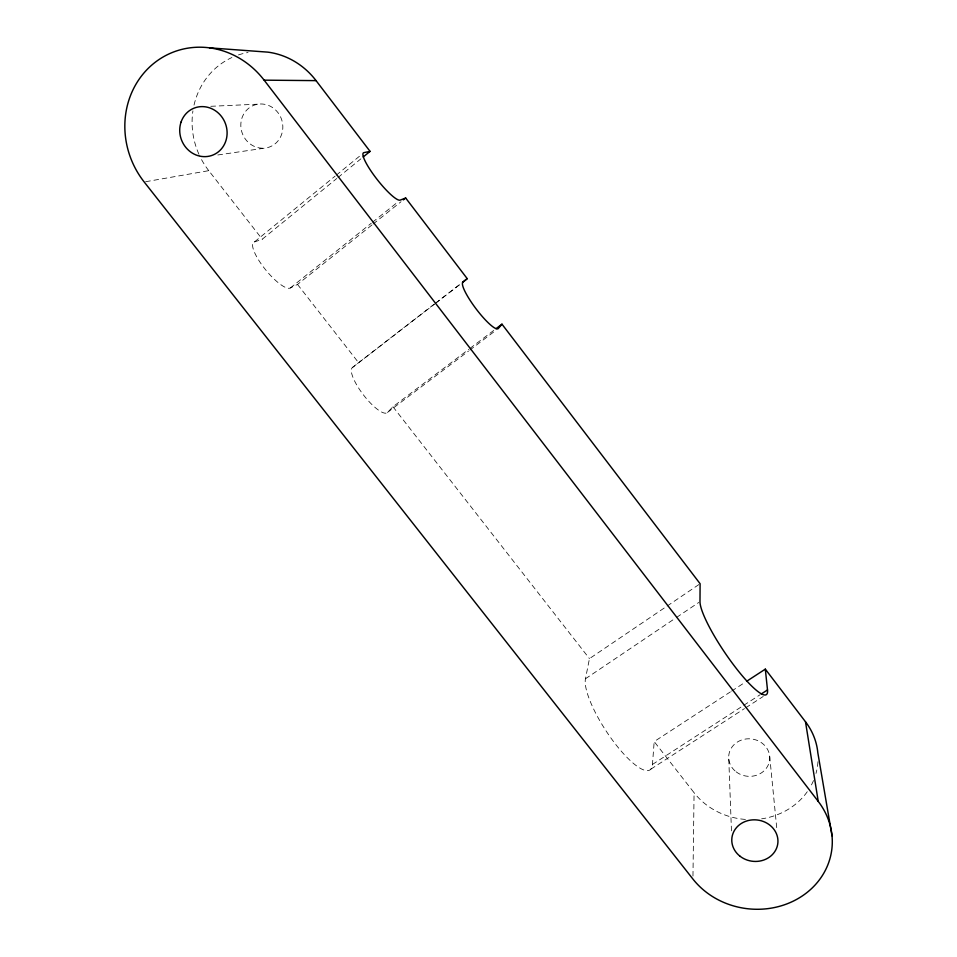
<?xml version="1.0" encoding="UTF-8"?>
<svg xmlns="http://www.w3.org/2000/svg" width="957" height="957" viewBox="0 0 957 957"><rect width="100%" height="100%" fill="white"/><g stroke="black" fill="none" stroke-linecap="round" stroke-linejoin="round"><path stroke-width="0.72" stroke-dasharray="4.79 3.59" d="M692.964 876.086L694.076 792.719L654.181 741.579L730.347 691.923M698.885 584.56L589.464 658.631L585.469 678.776A56.822 15.372 56.8 0 0 615.901 744.666A56.822 15.372 56.8 0 0 652.459 764.428L654.181 741.579M434.131 304.194L352.391 367.548A28.507 7.991 52.4 0 0 363.911 395.516A28.507 7.991 52.4 0 0 387.465 412.443L392.956 406.749L468.786 349.305M371.95 224.967L297.519 284.432L290.258 288.009A29.284 8.063 50.7 0 1 264.419 268.307A29.284 8.063 50.7 0 1 254.323 242.013L335.094 176.136M336.242 175.203L361.626 154.496M254.323 242.013L262.254 239.226L336.804 178.48M337.953 177.547L360.885 158.85M290.258 288.009L371.28 223.232M372.44 222.311L397.897 201.951M373.11 224.034L401.019 201.736M435.315 303.285L460.138 284.121M352.391 367.548L434.705 303.979M435.878 303.07L460.58 284.002M469.971 348.396L493.68 330.452M387.465 412.443L468.523 351.075M469.72 350.166L495.941 330.309M585.469 678.776L675.355 618.234M676.587 617.397L698.754 602.467M731.591 691.11L745.336 682.15M652.459 764.428L742.5 706.122M743.745 705.321L760.002 694.794M650.856 769.153L744.486 708.587M745.73 707.785L763.207 696.481M145.643 181.71L208.77 170.669L262.254 239.226M217.825 154.974L265.448 148.024A22.286 20.851 70.2 0 0 277.949 112.627A22.286 20.851 70.2 0 0 242.085 117.627A22.286 20.851 70.2 0 0 265.448 148.024M210.815 106.299L258.115 104.169M297.519 284.432L358.516 362.607M392.956 406.749L589.464 658.631M769.679 756.162L776.976 830.341M728.779 759.104L731.495 831.789M208.77 170.669A74.287 69.514 70.2 0 1 199.535 155.596M198.924 154.256A74.287 69.514 70.2 0 1 192.919 110.904M194.02 105.114A74.287 69.514 70.2 0 1 231.881 57.528M238.437 54.932A74.287 69.514 70.2 0 1 248.054 52.515M817.96 761.688A68.545 62.564 5.9 0 1 815.986 773.447M813.51 780.553A68.545 62.564 5.9 0 1 810.28 787.037M807.265 791.726A68.545 62.564 5.9 0 1 761.616 818.833M745.419 819.419A68.545 62.564 5.9 0 1 694.076 792.719M736.124 771.821A20.564 18.769 5.9 0 0 769.476 761.066A20.564 18.769 5.9 0 0 742.07 739.845A20.564 18.769 5.9 0 0 736.124 771.821"/><path stroke-width="1.44" d="M761.258 693.981L767.502 689.937A58.126 10.85 55.9 0 1 734.868 666.586A58.126 10.85 55.9 0 1 699.986 601.642L700.105 583.722L501.97 324.172L498.322 328.502A29.165 5.646 52.9 0 1 476.514 309.422A29.165 5.646 52.9 0 1 462.925 282.183L467.219 278.643L405.672 198.015L400.217 200.097A29.978 5.694 51.8 0 1 376.065 178.086A29.978 5.694 51.8 0 1 363.935 152.618L370.072 151.373L316.061 80.627A74.287 69.514 70.2 0 0 267.912 52.145L209.499 47.85M363.182 156.984L370.072 151.373M403.34 199.881L405.672 198.015M462.494 282.303L467.219 278.643M496.049 328.658L501.97 324.172M746.58 681.336L765.313 669.134L805.495 721.781A68.545 62.564 5.9 0 1 817.816 752.692L832.016 835.796M805.495 721.781L818.235 801.404A77.086 69.263 7 0 1 800.04 897.403A77.086 69.263 7 0 1 692.928 879.064L144.172 181.962A84.276 78.115 68.1 0 1 152.414 64.526A84.276 78.115 68.1 0 1 264.132 80.161L316.061 80.627M264.132 80.161L818.235 801.404M765.313 669.134L767.502 689.937M740.12 856.3A23.124 20.779 7 0 0 777.622 844.672A23.124 20.779 7 0 0 746.855 820.927A23.124 20.779 7 0 0 740.12 856.3M181.076 122.029A25.277 23.435 68 0 0 207.717 156.446A25.277 23.435 68 0 0 221.438 116.407A25.277 23.435 68 0 0 181.076 122.029"/></g></svg>
